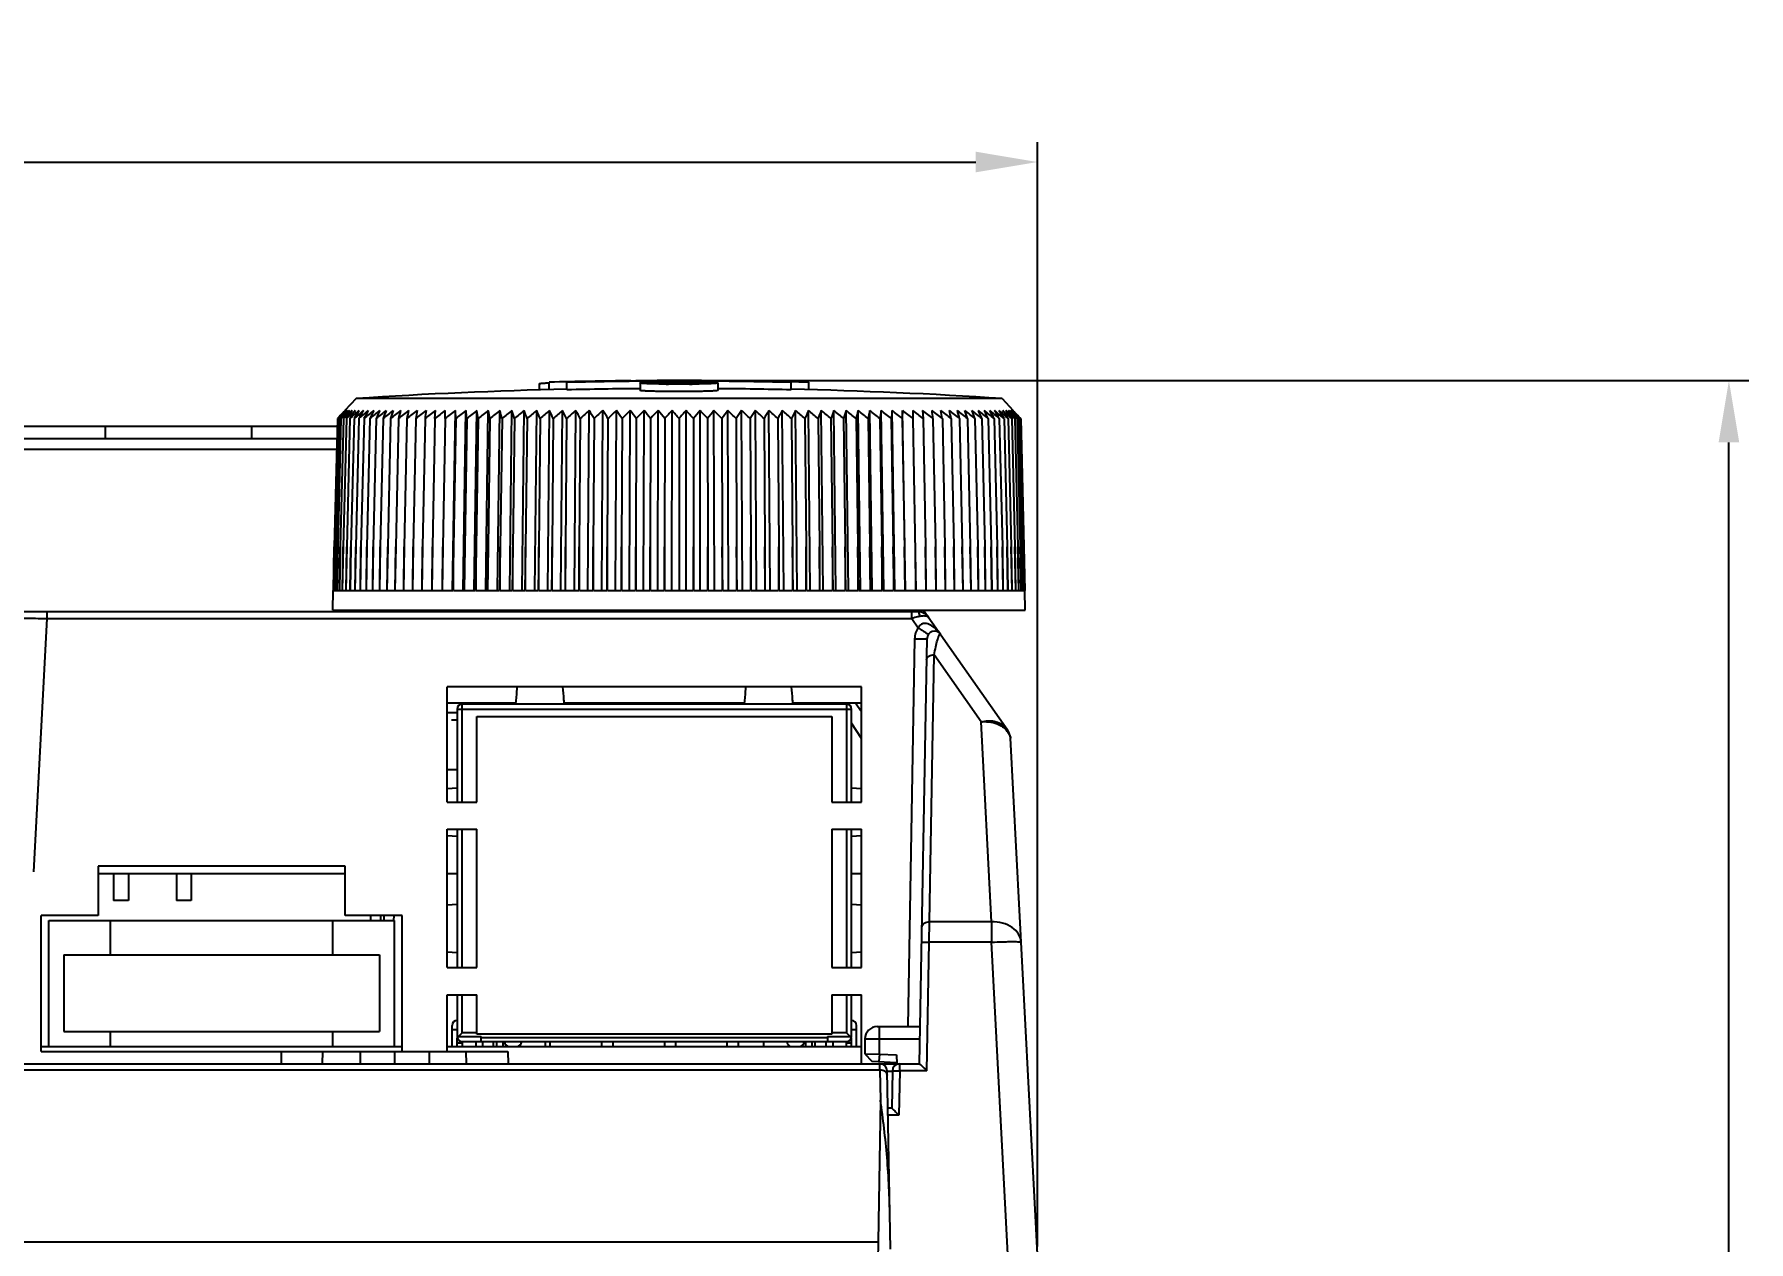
# Model space of a CAD drawing. Header units: millimetres. Extents: x 5329 to 6973, y -914 to -356.
# Drawn here: x 5959 to 6028.3, y -630.8 to -581.9 of the extents above; entities that cross this region are included whole.
import ezdxf

# ---------------------------------------------------------------- set-up
doc = ezdxf.new("R2010")
doc.units = ezdxf.units.MM
doc.header["$PDMODE"] = 3
doc.header["$PDSIZE"] = 1
doc.layers.get('0').update_dxf_attribs({"linetype": 'CONTINUOUS'})
doc.layers.get('Defpoints').update_dxf_attribs({"linetype": 'CONTINUOUS'})
doc.layers.add('Dim', color=1, linetype='CONTINUOUS')
doc.styles.add('OMI-1', font='arial.ttf', dxfattribs={"oblique": 1})
doc.dimstyles.new('1', dxfattribs={"dimtxt": 4, "dimasz": 2.5, "dimexe": 0.8, "dimexo": 0.3, "dimgap": 0.5, "dimtad": 1, "dimtoh": 1, "dimdec": 1, "dimzin": 0, "dimdsep": 46, "dimtxsty": 'OMI-1', "dimcen": 0, "dimclrd": 256, "dimclre": 256, "dimclrt": 256, "dimadec": 0, "dimazin": 0, "dimtfac": 0.8, "dimtdec": 1, "dimtix": 1, "dimtmove": 0, "dimatfit": 3, "dimfxl": 1, "dimtolj": 1, "dimtzin": 0, "dimarcsym": 0})

# ---------------------------------------------------------------- blocks, each defined once
blk = doc.blocks.new('*D6087')
at = {"layer": 'Defpoints', "color": 0}
for p in [(5999.55, -587.075), (5902.55, -631.257), (5999.55, -631.257)]:
    blk.add_point(p, dxfattribs=at)
at = {"layer": 'Dim', "lineweight": -2}
for p, q in [((5902.55, -630.957), (5902.55, -586.275)), ((5999.55, -630.957), (5999.55, -586.275)), ((5905.05, -587.075), (5997.05, -587.075))]:
    blk.add_line(p, q, dxfattribs=at)
at = {"layer": 'Dim'}
for points in [[(5905.05, -586.658), (5905.05, -587.492), (5902.55, -587.075)], [(5997.05, -587.492), (5997.05, -586.658), (5999.55, -587.075)]]:
    blk.add_solid(points, dxfattribs=at)
at = {"layer": 'Dim', "insert": (5951.05, -584.533), "char_height": 4, "attachment_point": 5, "style": 'OMI-1'}
blk.add_mtext('\\A1;97.0', dxfattribs=at)
blk = doc.blocks.new('*D6091')
at = {"layer": 'Defpoints', "color": 0}
for p in [(5985.05, -595.917), (6027.52, -595.917), (5990.55, -770.507)]:
    blk.add_point(p, dxfattribs=at)
at = {"layer": 'Dim', "lineweight": -2}
for p, q in [((5985.35, -595.917), (6028.32, -595.917)), ((6027.52, -768.007), (6027.52, -598.417)), ((5990.85, -770.507), (6028.32, -770.507))]:
    blk.add_line(p, q, dxfattribs=at)
at = {"layer": 'Dim'}
for points in [[(6027.937, -598.417), (6027.103, -598.417), (6027.52, -595.917)], [(6027.103, -768.007), (6027.937, -768.007), (6027.52, -770.507)]]:
    blk.add_solid(points, dxfattribs=at)
at = {"layer": 'Dim', "insert": (6024.978, -683.212), "char_height": 4, "attachment_point": 5, "rotation": 90, "style": 'OMI-1'}
blk.add_mtext('\\A1;174.6', dxfattribs=at)

msp = doc.modelspace()

# ---------------------------------------------------------------- linework, layer by layer
at = {"color": 7, "linetype": 'Continuous'}
for p, q in [((5979.391, -596.055), (5979.391, -596.302)), ((5979.8, -596.286), (5979.8, -595.986)), ((5980.514, -596.292), (5980.514, -595.991)), ((5983.049, -595.937), (5983.382, -595.931)), ((5983.382, -595.931), (5983.565, -595.928)), ((5983.382, -595.931), (5983.565, -595.928)), ((5983.475, -596.015), (5983.475, -596.316)), ((5984.525, -595.97), (5984.525, -595.941)), ((5985.05, -595.927), (5985.05, -595.917)), ((5985.771, -595.919), (5985.575, -595.918)), ((5985.575, -595.941), (5985.575, -595.97)), ((5986.718, -595.931), (5986.535, -595.928)), ((5986.718, -595.931), (5986.535, -595.928)), ((5986.625, -596.015), (5986.625, -596.316)), ((5987.051, -595.937), (5986.718, -595.931)), ((5986.999, -595.927), (5987.111, -595.928)), ((5989.586, -596.292), (5989.586, -595.991)), ((5990.3, -596.286), (5990.3, -595.986)), ((5971.985, -596.644), (5971.536, -597.123)), ((5998.115, -596.644), (5971.985, -596.644)), ((5998.115, -596.644), (5998.564, -597.123)), ((5955.322, -597.757), (5971.246, -597.757)), ((5961.848, -598.257), (5961.848, -597.757)), ((5967.767, -598.257), (5967.767, -597.757)), ((5971.229, -597.453), (5971.098, -602.647)), ((5971.254, -597.453), (5971.122, -602.647)), ((5971.302, -597.453), (5971.171, -602.647)), ((5971.299, -597.381), (5971.229, -597.453)), ((5971.375, -597.453), (5971.244, -602.647)), ((5971.314, -597.393), (5971.254, -597.453)), ((5971.389, -597.369), (5971.302, -597.453)), ((5971.471, -597.453), (5971.342, -602.647)), ((5971.349, -597.398), (5971.373, -597.37)), ((5971.433, -597.398), (5971.375, -597.453)), ((5971.592, -597.453), (5971.463, -602.647)), ((5971.536, -597.393), (5971.471, -597.453)), ((5971.543, -597.129), (5971.491, -597.182)), ((5971.495, -597.182), (5971.543, -597.129)), ((5971.671, -597.382), (5971.592, -597.453)), ((5971.592, -597.453), (5971.641, -597.385)), ((5971.592, -597.453), (5971.641, -597.385)), ((5971.736, -597.453), (5971.609, -602.647)), ((5971.83, -597.37), (5971.736, -597.453)), ((5971.736, -597.453), (5971.788, -597.376)), ((5971.903, -597.453), (5971.778, -602.647)), ((5972.012, -597.359), (5971.903, -597.453)), ((5972.012, -597.359), (5971.903, -597.453)), ((5972.093, -597.453), (5971.97, -602.647)), ((5972.064, -597.197), (5972.108, -597.129)), ((5972.307, -597.453), (5972.185, -602.647)), ((5972.542, -597.453), (5972.423, -602.647)), ((5972.8, -597.453), (5972.683, -602.647)), ((5973.078, -597.453), (5972.964, -602.647)), ((5973.378, -597.453), (5973.267, -602.647)), ((5973.699, -597.453), (5973.591, -602.647)), ((5974.039, -597.453), (5973.934, -602.647)), ((5974.399, -597.453), (5974.297, -602.647)), ((5974.777, -597.453), (5974.679, -602.647)), ((5975.173, -597.453), (5975.079, -602.647)), ((5975.173, -597.453), (5975.195, -597.129)), ((5975.587, -597.453), (5975.497, -602.647)), ((5975.587, -597.453), (5975.591, -597.129)), ((5975.883, -604.407), (5976.004, -597.129)), ((5976.017, -597.453), (5975.931, -602.647)), ((5976.017, -597.453), (5976.004, -597.129)), ((5976.317, -604.407), (5976.432, -597.129)), ((5976.464, -597.453), (5976.382, -602.647)), ((5976.767, -604.407), (5976.876, -597.129)), ((5976.925, -597.453), (5976.847, -602.647)), ((5977.231, -604.407), (5977.334, -597.129)), ((5977.4, -597.453), (5977.327, -602.647)), ((5977.709, -604.407), (5977.806, -597.129)), ((5977.889, -597.453), (5977.821, -602.647)), ((5978.2, -604.407), (5978.29, -597.129)), ((5978.39, -597.453), (5978.327, -602.647)), ((5978.703, -604.407), (5978.787, -597.129)), ((5978.904, -597.453), (5978.845, -602.647)), ((5979.217, -604.407), (5979.294, -597.129)), ((5979.427, -597.453), (5979.374, -602.647)), ((5979.741, -604.407), (5979.811, -597.129)), ((5979.961, -597.453), (5979.913, -602.647)), ((5980.274, -604.407), (5980.338, -597.129)), ((5980.504, -597.453), (5980.46, -602.647)), ((5980.816, -604.407), (5980.872, -597.129)), ((5981.054, -597.453), (5981.016, -602.647)), ((5981.366, -604.407), (5981.414, -597.129)), ((5981.612, -597.453), (5981.579, -602.647)), ((5981.922, -604.407), (5981.963, -597.129)), ((5982.176, -597.453), (5982.148, -602.647)), ((5982.483, -604.407), (5982.517, -597.129)), ((5982.745, -597.453), (5982.723, -602.647)), ((5983.049, -604.407), (5983.075, -597.129)), ((5983.317, -597.453), (5983.301, -602.647)), ((5983.618, -604.407), (5983.637, -597.129)), ((5983.893, -597.453), (5983.882, -602.647)), ((5984.19, -604.407), (5984.201, -597.129)), ((5984.471, -597.453), (5984.466, -602.647)), ((5984.763, -604.407), (5984.767, -597.129)), ((5985.05, -597.453), (5985.05, -604.407)), ((5985.337, -604.407), (5985.333, -597.129)), ((5985.629, -597.453), (5985.634, -602.647)), ((5985.91, -604.407), (5985.899, -597.129)), ((5986.207, -597.453), (5986.218, -602.647)), ((5986.482, -604.407), (5986.463, -597.129)), ((5986.782, -597.453), (5986.799, -602.647)), ((5987.051, -604.407), (5987.025, -597.129)), ((5987.355, -597.453), (5987.377, -602.647)), ((5987.617, -604.407), (5987.583, -597.129)), ((5987.924, -597.453), (5987.951, -602.647)), ((5988.178, -604.407), (5988.137, -597.129)), ((5988.488, -597.453), (5988.52, -602.647)), ((5988.734, -604.407), (5988.685, -597.129)), ((5989.045, -597.453), (5989.083, -602.647)), ((5989.283, -604.407), (5989.228, -597.129)), ((5989.596, -597.453), (5989.639, -602.647)), ((5989.825, -604.407), (5989.762, -597.129)), ((5990.139, -597.453), (5990.187, -602.647)), ((5990.359, -604.407), (5990.289, -597.129)), ((5990.672, -597.453), (5990.726, -602.647)), ((5990.883, -604.407), (5990.806, -597.129)), ((5991.196, -597.453), (5991.255, -602.647)), ((5991.397, -604.407), (5991.313, -597.129)), ((5991.709, -597.453), (5991.773, -602.647)), ((5991.9, -604.407), (5991.81, -597.129)), ((5992.211, -597.453), (5992.279, -602.647)), ((5992.391, -604.407), (5992.294, -597.129)), ((5992.7, -597.453), (5992.773, -602.647)), ((5992.869, -604.407), (5992.765, -597.129)), ((5993.175, -597.453), (5993.253, -602.647)), ((5993.333, -604.407), (5993.224, -597.129)), ((5993.636, -597.453), (5993.718, -602.647)), ((5993.783, -604.407), (5993.667, -597.129)), ((5994.096, -597.129), (5994.082, -597.453)), ((5994.082, -597.453), (5994.169, -602.647)), ((5994.217, -604.407), (5994.096, -597.129)), ((5994.509, -597.129), (5994.513, -597.453)), ((5994.513, -597.453), (5994.634, -604.407)), ((5994.905, -597.129), (5994.926, -597.453)), ((5994.926, -597.453), (5995.021, -602.647)), ((5995.323, -597.453), (5995.421, -602.647)), ((5995.701, -597.453), (5995.803, -602.647)), ((5996.061, -597.453), (5996.166, -602.647)), ((5996.401, -597.453), (5996.509, -602.647)), ((5996.721, -597.453), (5996.833, -602.647)), ((5997.021, -597.453), (5997.136, -602.647)), ((5997.3, -597.453), (5997.417, -602.647)), ((5997.558, -597.453), (5997.677, -602.647)), ((5997.793, -597.453), (5997.915, -602.647)), ((5997.992, -597.129), (5998.036, -597.197)), ((5998.006, -597.453), (5998.13, -602.647)), ((5998.197, -597.453), (5998.087, -597.359)), ((5998.197, -597.453), (5998.322, -602.647)), ((5998.364, -597.453), (5998.27, -597.37)), ((5998.364, -597.453), (5998.27, -597.37)), ((5998.312, -597.376), (5998.364, -597.453)), ((5998.364, -597.453), (5998.491, -602.647)), ((5998.508, -597.453), (5998.428, -597.382)), ((5998.459, -597.385), (5998.508, -597.453)), ((5998.508, -597.453), (5998.637, -602.647)), ((5998.609, -597.182), (5998.557, -597.129)), ((5998.557, -597.129), (5998.605, -597.182)), ((5998.629, -597.453), (5998.563, -597.393)), ((5998.629, -597.453), (5998.758, -602.647)), ((5998.725, -597.453), (5998.667, -597.398)), ((5998.798, -597.453), (5998.711, -597.369)), ((5998.725, -597.453), (5998.856, -602.647)), ((5998.727, -597.37), (5998.751, -597.398)), ((5998.846, -597.453), (5998.786, -597.393)), ((5998.798, -597.453), (5998.929, -602.647)), ((5998.87, -597.453), (5998.801, -597.381)), ((5998.846, -597.453), (5998.978, -602.647)), ((5998.87, -597.453), (5999.002, -602.647)), ((5912.334, -598.257), (5971.233, -598.257)), ((5912.334, -598.695), (5971.222, -598.695)), ((5971.067, -604.407), (5971.098, -602.647)), ((5971.098, -602.647), (5971.067, -604.407)), ((5971.122, -602.647), (5971.091, -604.407)), ((5971.092, -604.407), (5971.122, -602.647)), ((5971.171, -602.647), (5971.139, -604.407)), ((5971.142, -604.407), (5971.171, -602.647)), ((5971.244, -602.647), (5971.212, -604.407)), ((5971.216, -604.407), (5971.244, -602.647)), ((5971.342, -602.647), (5971.309, -604.407)), ((5971.314, -604.407), (5971.342, -602.647)), ((5971.463, -602.647), (5971.43, -604.407)), ((5971.436, -604.407), (5971.463, -602.647)), ((5971.609, -602.647), (5971.576, -604.407)), ((5971.583, -604.407), (5971.609, -602.647)), ((5971.778, -602.647), (5971.744, -604.407)), ((5971.752, -604.407), (5971.778, -602.647)), ((5971.97, -602.647), (5971.936, -604.407)), ((5971.946, -604.407), (5971.97, -602.647)), ((5972.185, -602.647), (5972.152, -604.407)), ((5972.162, -604.407), (5972.185, -602.647)), ((5972.423, -602.647), (5972.389, -604.407)), ((5972.401, -604.407), (5972.423, -602.647)), ((5972.683, -602.647), (5972.649, -604.407)), ((5972.662, -604.407), (5972.683, -602.647)), ((5972.964, -602.647), (5972.931, -604.407)), ((5972.944, -604.407), (5972.964, -602.647)), ((5973.267, -602.647), (5973.234, -604.407)), ((5973.248, -604.407), (5973.267, -602.647)), ((5973.591, -602.647), (5973.558, -604.407)), ((5973.573, -604.407), (5973.591, -602.647)), ((5973.934, -602.647), (5973.902, -604.407)), ((5973.918, -604.407), (5973.934, -602.647)), ((5974.297, -602.647), (5974.265, -604.407)), ((5974.282, -604.407), (5974.297, -602.647)), ((5974.679, -602.647), (5974.647, -604.407)), ((5974.665, -604.407), (5974.679, -602.647)), ((5975.079, -602.647), (5975.048, -604.407)), ((5975.067, -604.407), (5975.079, -602.647)), ((5975.497, -602.647), (5975.466, -604.407)), ((5975.485, -604.407), (5975.497, -602.647)), ((5975.931, -602.647), (5975.901, -604.407)), ((5975.921, -604.407), (5975.931, -602.647)), ((5976.382, -602.647), (5976.352, -604.407)), ((5976.373, -604.407), (5976.382, -602.647)), ((5976.847, -602.647), (5976.818, -604.407)), ((5976.84, -604.407), (5976.847, -602.647)), ((5977.327, -602.647), (5977.299, -604.407)), ((5977.321, -604.407), (5977.327, -602.647)), ((5977.821, -602.647), (5977.793, -604.407)), ((5977.816, -604.407), (5977.821, -602.647)), ((5978.327, -602.647), (5978.301, -604.407)), ((5978.324, -604.407), (5978.327, -602.647)), ((5978.845, -602.647), (5978.819, -604.407)), ((5978.843, -604.407), (5978.845, -602.647)), ((5979.374, -602.647), (5979.349, -604.407)), ((5979.373, -604.407), (5979.374, -602.647)), ((5979.913, -602.647), (5979.889, -604.407)), ((5979.914, -604.407), (5979.913, -602.647)), ((5980.46, -602.647), (5980.438, -604.407)), ((5980.463, -604.407), (5980.46, -602.647)), ((5981.016, -602.647), (5980.995, -604.407)), ((5981.02, -604.407), (5981.016, -602.647)), ((5981.579, -602.647), (5981.559, -604.407)), ((5981.585, -604.407), (5981.579, -602.647)), ((5982.148, -602.647), (5982.129, -604.407)), ((5982.155, -604.407), (5982.148, -602.647)), ((5982.723, -602.647), (5982.704, -604.407)), ((5982.731, -604.407), (5982.723, -602.647)), ((5983.301, -602.647), (5983.284, -604.407)), ((5983.31, -604.407), (5983.301, -602.647)), ((5983.882, -602.647), (5983.866, -604.407)), ((5983.893, -604.407), (5983.882, -602.647)), ((5984.466, -602.647), (5984.451, -604.407)), ((5984.477, -604.407), (5984.466, -602.647)), ((5985.634, -602.647), (5985.622, -604.407)), ((5985.649, -604.407), (5985.634, -602.647)), ((5986.218, -602.647), (5986.207, -604.407)), ((5986.233, -604.407), (5986.218, -602.647)), ((5986.799, -602.647), (5986.79, -604.407)), ((5986.816, -604.407), (5986.799, -602.647)), ((5987.377, -602.647), (5987.369, -604.407)), ((5987.395, -604.407), (5987.377, -602.647)), ((5987.951, -602.647), (5987.945, -604.407)), ((5987.971, -604.407), (5987.951, -602.647)), ((5988.52, -602.647), (5988.515, -604.407)), ((5988.541, -604.407), (5988.52, -602.647)), ((5989.083, -602.647), (5989.08, -604.407)), ((5989.105, -604.407), (5989.083, -602.647)), ((5989.639, -602.647), (5989.637, -604.407)), ((5989.662, -604.407), (5989.639, -602.647)), ((5990.187, -602.647), (5990.186, -604.407)), ((5990.211, -604.407), (5990.187, -602.647)), ((5990.751, -604.407), (5990.726, -602.647)), ((5990.726, -602.647), (5990.726, -604.407)), ((5991.28, -604.407), (5991.255, -602.647)), ((5991.255, -602.647), (5991.257, -604.407)), ((5991.799, -604.407), (5991.773, -602.647)), ((5991.773, -602.647), (5991.776, -604.407)), ((5992.279, -602.647), (5992.284, -604.407)), ((5992.306, -604.407), (5992.279, -602.647)), ((5992.773, -602.647), (5992.779, -604.407)), ((5992.801, -604.407), (5992.773, -602.647)), ((5993.281, -604.407), (5993.253, -602.647)), ((5993.253, -602.647), (5993.26, -604.407)), ((5993.748, -604.407), (5993.718, -602.647)), ((5993.718, -602.647), (5993.727, -604.407)), ((5994.199, -604.407), (5994.169, -602.647)), ((5994.169, -602.647), (5994.179, -604.407)), ((5994.603, -602.647), (5994.614, -604.407)), ((5995.052, -604.407), (5995.021, -602.647)), ((5995.021, -602.647), (5995.033, -604.407)), ((5995.452, -604.407), (5995.421, -602.647)), ((5995.421, -602.647), (5995.435, -604.407)), ((5995.835, -604.407), (5995.803, -602.647)), ((5995.803, -602.647), (5995.818, -604.407)), ((5996.198, -604.407), (5996.166, -602.647)), ((5996.166, -602.647), (5996.182, -604.407)), ((5996.542, -604.407), (5996.509, -602.647)), ((5996.509, -602.647), (5996.527, -604.407)), ((5996.866, -604.407), (5996.833, -602.647)), ((5996.833, -602.647), (5996.852, -604.407)), ((5997.169, -604.407), (5997.136, -602.647)), ((5997.136, -602.647), (5997.156, -604.407)), ((5997.451, -604.407), (5997.417, -602.647)), ((5997.417, -602.647), (5997.438, -604.407)), ((5997.71, -604.407), (5997.677, -602.647)), ((5997.677, -602.647), (5997.699, -604.407)), ((5997.948, -604.407), (5997.915, -602.647)), ((5997.915, -602.647), (5997.938, -604.407)), ((5998.163, -604.407), (5998.13, -602.647)), ((5998.13, -602.647), (5998.154, -604.407)), ((5998.356, -604.407), (5998.322, -602.647)), ((5998.322, -602.647), (5998.347, -604.407)), ((5998.524, -604.407), (5998.491, -602.647)), ((5998.491, -602.647), (5998.517, -604.407)), ((5998.669, -604.407), (5998.637, -602.647)), ((5998.637, -602.647), (5998.663, -604.407)), ((5998.791, -604.407), (5998.758, -602.647)), ((5998.758, -602.647), (5998.786, -604.407)), ((5998.856, -602.647), (5998.884, -604.407)), ((5998.888, -604.407), (5998.856, -602.647)), ((5998.961, -604.407), (5998.929, -602.647)), ((5998.929, -602.647), (5998.958, -604.407)), ((5999.009, -604.407), (5998.978, -602.647)), ((5998.978, -602.647), (5999.008, -604.407)), ((5999.002, -602.647), (5999.033, -604.407)), ((5999.002, -602.647), (5999.033, -604.407)), ((5971.05, -605.207), (5971.064, -604.407)), ((5971.067, -604.407), (5971.091, -604.407)), ((5971.092, -604.407), (5971.139, -604.407)), ((5971.142, -604.407), (5971.212, -604.407)), ((5971.216, -604.407), (5971.309, -604.407)), ((5971.314, -604.407), (5971.43, -604.407)), ((5971.436, -604.407), (5971.576, -604.407)), ((5971.583, -604.407), (5971.744, -604.407)), ((5971.752, -604.407), (5971.936, -604.407)), ((5971.946, -604.407), (5972.152, -604.407)), ((5972.162, -604.407), (5972.389, -604.407)), ((5972.401, -604.407), (5972.649, -604.407)), ((5972.662, -604.407), (5972.931, -604.407)), ((5972.944, -604.407), (5973.234, -604.407)), ((5973.248, -604.407), (5973.558, -604.407)), ((5973.573, -604.407), (5973.902, -604.407)), ((5973.918, -604.407), (5974.265, -604.407)), ((5974.282, -604.407), (5974.647, -604.407)), ((5974.665, -604.407), (5975.048, -604.407)), ((5975.067, -604.407), (5975.466, -604.407)), ((5975.485, -604.407), (5975.901, -604.407)), ((5975.921, -604.407), (5976.352, -604.407)), ((5976.373, -604.407), (5976.818, -604.407)), ((5976.84, -604.407), (5977.299, -604.407)), ((5977.321, -604.407), (5977.793, -604.407)), ((5977.816, -604.407), (5978.301, -604.407)), ((5978.324, -604.407), (5978.819, -604.407)), ((5978.843, -604.407), (5979.349, -604.407)), ((5979.373, -604.407), (5979.889, -604.407)), ((5979.914, -604.407), (5980.438, -604.407)), ((5980.463, -604.407), (5980.995, -604.407)), ((5981.02, -604.407), (5981.559, -604.407)), ((5981.585, -604.407), (5982.129, -604.407)), ((5982.155, -604.407), (5982.704, -604.407)), ((5982.731, -604.407), (5983.284, -604.407)), ((5983.31, -604.407), (5983.866, -604.407)), ((5983.893, -604.407), (5984.451, -604.407)), ((5984.477, -604.407), (5985.622, -604.407)), ((5985.649, -604.407), (5986.207, -604.407)), ((5986.233, -604.407), (5986.79, -604.407)), ((5986.816, -604.407), (5987.369, -604.407)), ((5987.395, -604.407), (5987.945, -604.407)), ((5987.971, -604.407), (5988.515, -604.407)), ((5988.541, -604.407), (5989.08, -604.407)), ((5989.105, -604.407), (5989.637, -604.407)), ((5989.662, -604.407), (5990.186, -604.407)), ((5990.211, -604.407), (5990.726, -604.407)), ((5990.751, -604.407), (5991.257, -604.407)), ((5991.28, -604.407), (5991.776, -604.407)), ((5991.799, -604.407), (5992.284, -604.407)), ((5992.306, -604.407), (5992.779, -604.407)), ((5992.801, -604.407), (5993.26, -604.407)), ((5993.281, -604.407), (5993.727, -604.407)), ((5993.748, -604.407), (5994.179, -604.407)), ((5994.199, -604.407), (5994.614, -604.407)), ((5994.634, -604.407), (5995.033, -604.407)), ((5995.052, -604.407), (5995.435, -604.407)), ((5995.452, -604.407), (5995.818, -604.407)), ((5995.835, -604.407), (5996.182, -604.407)), ((5996.198, -604.407), (5996.527, -604.407)), ((5996.542, -604.407), (5996.852, -604.407)), ((5996.866, -604.407), (5997.156, -604.407)), ((5997.169, -604.407), (5997.438, -604.407)), ((5997.451, -604.407), (5997.699, -604.407)), ((5997.71, -604.407), (5997.938, -604.407)), ((5997.948, -604.407), (5998.154, -604.407)), ((5998.163, -604.407), (5998.347, -604.407)), ((5998.356, -604.407), (5998.517, -604.407)), ((5998.524, -604.407), (5998.663, -604.407)), ((5998.669, -604.407), (5998.786, -604.407)), ((5998.791, -604.407), (5998.884, -604.407)), ((5998.888, -604.407), (5998.958, -604.407)), ((5998.961, -604.407), (5999.008, -604.407)), ((5999.009, -604.407), (5999.033, -604.407)), ((5999.05, -605.207), (5999.036, -604.407)), ((5907.432, -605.257), (5994.667, -605.257)), ((5959.476, -605.257), (5959.476, -605.542)), ((5971.05, -605.207), (5999.05, -605.207)), ((5980.651, -605.257), (5980.65, -605.207)), ((5989.449, -605.257), (5989.45, -605.207)), ((5994.468, -605.542), (5994.468, -605.257)), ((5994.667, -605.257), (5994.634, -605.213)), ((5994.945, -605.207), (5998.348, -610.068)), ((5959.476, -605.542), (5958.939, -615.795)), ((5959.476, -605.542), (5994.468, -605.542)), ((5994.468, -605.542), (5994.73, -605.915)), ((5994.581, -606.366), (5994.307, -622.049)), ((5994.781, -623.557), (5995.081, -606.348)), ((5995.177, -617.812), (5995.366, -607.009)), ((5997.266, -609.724), (5995.366, -607.009)), ((5975.675, -612.97), (5975.675, -608.307)), ((5992.425, -608.307), (5975.675, -608.307)), ((5992.425, -612.97), (5992.425, -608.307)), ((5975.675, -608.957), (5978.44, -608.957)), ((5976.075, -609.358), (5975.675, -609.358)), ((5976.075, -609.207), (5976.075, -612.97)), ((5976.075, -609.207), (5992.025, -609.207)), ((5976.275, -612.97), (5976.275, -609.007)), ((5991.825, -609.007), (5976.275, -609.007)), ((5976.824, -608.957), (5976.823, -609.007)), ((5976.875, -612.97), (5976.875, -609.507)), ((5976.875, -609.507), (5991.225, -609.507)), ((5980.409, -608.957), (5987.69, -608.957)), ((5980.716, -609.007), (5980.715, -608.957)), ((5989.659, -608.957), (5992.425, -608.957)), ((5991.225, -609.507), (5991.225, -612.97)), ((5991.514, -608.991), (5991.492, -608.958)), ((5991.825, -609.007), (5991.825, -612.97)), ((5992.025, -612.97), (5992.025, -609.207)), ((5992.425, -609.315), (5992.175, -608.957)), ((5976.075, -609.657), (5975.85, -609.657)), ((5992.426, -610.402), (5992.025, -609.782)), ((5997.69, -617.812), (5997.266, -609.724)), ((5999.55, -631.257), (5998.456, -610.381)), ((5975.675, -611.657), (5976.075, -611.657)), ((5975.675, -612.424), (5976.075, -612.394)), ((5975.675, -612.97), (5976.875, -612.97)), ((5991.225, -612.97), (5992.425, -612.97)), ((5992.025, -612.394), (5992.425, -612.424)), ((5975.675, -619.67), (5975.675, -614.07)), ((5975.675, -614.07), (5976.875, -614.07)), ((5976.075, -614.362), (5975.675, -614.332)), ((5976.075, -614.07), (5976.075, -619.67)), ((5976.275, -619.67), (5976.275, -614.07)), ((5976.875, -619.67), (5976.875, -614.07)), ((5991.225, -614.07), (5991.225, -619.67)), ((5991.225, -614.07), (5992.425, -614.07)), ((5991.825, -614.07), (5991.825, -619.67)), ((5992.025, -619.67), (5992.025, -614.07)), ((5992.425, -614.332), (5992.025, -614.362)), ((5992.425, -619.67), (5992.425, -614.07)), ((5961.55, -615.557), (5961.55, -617.557)), ((5971.55, -615.557), (5961.55, -615.557)), ((5971.55, -617.557), (5971.55, -615.557)), ((5961.55, -615.857), (5971.55, -615.857)), ((5962.18, -615.857), (5962.18, -616.957)), ((5962.78, -615.857), (5962.78, -616.957)), ((5964.72, -615.857), (5964.72, -616.957)), ((5965.32, -615.857), (5965.32, -616.957)), ((5975.675, -615.857), (5976.075, -615.857)), ((5992.025, -615.857), (5992.425, -615.857)), ((5962.78, -616.957), (5962.18, -616.957)), ((5965.32, -616.957), (5964.72, -616.957)), ((5975.675, -617.129), (5976.075, -617.099)), ((5992.025, -617.099), (5992.425, -617.129)), ((5959.25, -623.057), (5959.25, -617.557)), ((5961.55, -617.557), (5959.25, -617.557)), ((5959.56, -622.857), (5959.56, -617.757)), ((5959.56, -617.757), (5973.54, -617.757)), ((5962.05, -619.157), (5962.05, -617.757)), ((5971.05, -619.157), (5971.05, -617.757)), ((5973.85, -617.557), (5971.55, -617.557)), ((5972.58, -617.757), (5972.579, -617.557)), ((5972.979, -617.557), (5972.98, -617.757)), ((5973.119, -617.757), (5973.121, -617.557)), ((5973.519, -617.757), (5973.521, -617.557)), ((5973.54, -622.857), (5973.54, -617.757)), ((5973.85, -623.057), (5973.85, -617.557)), ((5995.166, -618.641), (5995.177, -617.812)), ((5997.69, -617.812), (5995.177, -617.812)), ((5997.69, -617.812), (5997.69, -618.641)), ((5960.16, -619.157), (5960.16, -622.257)), ((5960.16, -619.157), (5972.94, -619.157)), ((5972.94, -619.157), (5972.94, -622.257)), ((5976.075, -619.067), (5975.675, -619.037)), ((5992.425, -619.037), (5992.025, -619.067)), ((5995.076, -623.842), (5995.166, -618.641)), ((5997.69, -618.641), (5995.166, -618.641)), ((5998.352, -631.257), (5997.69, -618.641)), ((5975.675, -619.67), (5976.875, -619.67)), ((5991.225, -619.67), (5992.425, -619.67)), ((5975.675, -623.057), (5975.675, -620.77)), ((5975.675, -620.77), (5976.875, -620.77)), ((5976.075, -620.77), (5976.075, -622.457)), ((5976.275, -622.307), (5976.275, -620.77)), ((5976.875, -622.357), (5976.875, -620.77)), ((5991.225, -620.77), (5991.225, -622.357)), ((5991.225, -620.77), (5992.425, -620.77)), ((5991.825, -620.77), (5991.825, -622.307)), ((5992.025, -622.457), (5992.025, -620.77)), ((5992.425, -623.559), (5992.425, -620.77)), ((5975.875, -622.857), (5975.875, -622.006)), ((5992.225, -622.857), (5992.225, -622.006)), ((5993.07, -622.057), (5994.807, -622.057)), ((5993.153, -623.165), (5993.153, -622.057)), ((5960.16, -622.257), (5972.94, -622.257)), ((5962.05, -622.857), (5962.05, -622.257)), ((5971.05, -622.857), (5971.05, -622.257)), ((5975.875, -622.176), (5976.075, -622.176)), ((5976.075, -622.457), (5977.05, -622.457)), ((5976.075, -622.857), (5976.075, -622.507)), ((5976.082, -622.507), (5976.075, -622.507)), ((5976.075, -622.707), (5976.275, -622.707)), ((5976.125, -622.457), (5976.275, -622.307)), ((5976.875, -622.307), (5976.275, -622.307)), ((5976.275, -622.657), (5976.275, -622.857)), ((5976.275, -622.657), (5991.825, -622.657)), ((5976.835, -622.657), (5976.835, -622.857)), ((5991.225, -622.357), (5976.875, -622.357)), ((5977.05, -622.657), (5977.05, -622.457)), ((5991.05, -622.507), (5977.05, -622.507)), ((5977.1, -622.657), (5977.1, -622.857)), ((5977.55, -622.857), (5977.55, -622.657)), ((5977.681, -622.857), (5977.681, -622.657)), ((5977.925, -622.657), (5977.925, -622.857)), ((5979.635, -622.657), (5979.635, -622.857)), ((5979.83, -622.657), (5979.83, -622.857)), ((5981.92, -622.657), (5981.92, -622.857)), ((5982.37, -622.657), (5982.37, -622.857)), ((5984.46, -622.657), (5984.46, -622.857)), ((5984.91, -622.657), (5984.91, -622.857)), ((5987, -622.857), (5987, -622.657)), ((5987.45, -622.857), (5987.45, -622.657)), ((5988.465, -622.657), (5988.465, -622.857)), ((5990.174, -622.857), (5990.174, -622.657)), ((5990.419, -622.657), (5990.419, -622.857)), ((5990.55, -622.657), (5990.55, -622.857)), ((5991, -622.857), (5991, -622.657)), ((5991.05, -622.457), (5991.05, -622.657)), ((5991.05, -622.457), (5992.025, -622.457)), ((5991.825, -622.307), (5991.225, -622.307)), ((5991.265, -622.657), (5991.265, -622.857)), ((5991.825, -622.307), (5991.975, -622.457)), ((5991.825, -622.857), (5991.825, -622.657)), ((5991.825, -622.707), (5992.025, -622.707)), ((5992.025, -622.507), (5992.018, -622.507)), ((5992.025, -622.176), (5992.225, -622.176)), ((5992.025, -622.857), (5992.025, -622.507)), ((5992.571, -622.549), (5992.56, -623.15)), ((5992.571, -622.549), (5994.798, -622.549)), ((5959.25, -622.857), (5973.85, -622.857)), ((5959.25, -623.057), (5978.126, -623.057)), ((5968.961, -623.057), (5968.95, -623.557)), ((5970.628, -623.057), (5970.621, -623.557)), ((5972.147, -623.057), (5972.154, -623.557)), ((5973.543, -623.057), (5973.543, -623.557)), ((5974.944, -623.057), (5974.938, -623.557)), ((5975.675, -622.857), (5992.425, -622.857)), ((5976.43, -623.057), (5976.437, -623.557)), ((5978.126, -623.057), (5978.137, -623.557)), ((5978.635, -622.857), (5978.635, -622.79)), ((5989.465, -622.79), (5989.465, -622.857)), ((5992.56, -623.15), (5993.153, -623.165)), ((5992.56, -623.15), (5992.844, -623.455)), ((5992.844, -623.455), (5993.853, -623.507)), ((5993.153, -623.165), (5993.137, -623.47)), ((5993.153, -623.165), (5993.848, -623.202)), ((5993.848, -623.202), (5993.854, -623.557)), ((5993.177, -623.814), (5908.923, -623.814)), ((5908.926, -623.557), (5993.174, -623.557)), ((5993.177, -623.814), (5993.174, -623.557)), ((5993.174, -623.559), (5993.854, -623.559)), ((5993.177, -623.814), (5993.199, -625.035)), ((5993.6, -631.062), (5993.474, -623.852)), ((5993.477, -623.852), (5993.679, -623.852)), ((5993.679, -623.852), (5993.653, -625.357)), ((5993.854, -623.557), (5994.781, -623.557)), ((5993.979, -623.842), (5993.948, -625.642)), ((5993.979, -623.842), (5993.979, -623.557)), ((5995.076, -623.842), (5993.979, -623.842)), ((5993.199, -625.035), (5993.099, -630.757)), ((5993.653, -625.357), (5993.5, -625.357)), ((5993.948, -625.642), (5993.505, -625.642)), ((5909.001, -630.757), (5993.099, -630.757)), ((5993.099, -630.757), (5993.092, -631.518))]:
    msp.add_line(p, q, dxfattribs=at)
for points in [[(5994.667, -605.257), (5994.647, -605.228), (5994.631, -605.207)], [(5976.125, -622.457), (5976.144, -622.438), (5976.166, -622.417)], [(5976.218, -622.365), (5976.246, -622.337), (5976.275, -622.307)], [(5991.825, -622.307), (5991.854, -622.337), (5991.883, -622.365)]]:
    msp.add_lwpolyline(points, dxfattribs=at)
for centre, radius, start, end in [((5985.05, -796.217), 200, 91.29979, 93.74561), ((5985.05, -796.217), 200.3, 90.55756, 91.50193), ((5984.308, -696.125), 100.205, 90.743, 92.17023), ((5985.05, -796.217), 200.277, 90.15019, 91.29783), ((5985.05, -796.217), 199.977, 90.45142, 91.29978), ((5985.05, -796.217), 200.29, 89.42751, 90.57249), ((5985.05, -696.076), 100.159, 90.30051, 90.84947), ((5985.004, -551.436), 44.628, 269.38253, 269.50881), ((5985.05, -696.068), 100.151, 90, 90.3005), ((5985.05, -613.063), 17.069, 89.99974, 90.26868), ((5985.05, -696.068), 100.151, 89.6995, 90), ((5985.05, -613.063), 17.069, 89.73131, 90.00026), ((5985.096, -551.426), 44.637, 270.49041, 270.61749), ((5985.05, -796.217), 200.277, 88.70217, 89.84981), ((5985.05, -696.077), 100.16, 89.15053, 89.58726), ((5985.05, -796.217), 199.977, 88.70022, 89.5486), ((5985.05, -796.217), 200.3, 88.49807, 89.42649), ((5985.791, -696.125), 100.205, 87.82977, 89.24577), ((5985.05, -796.217), 200, 86.25439, 88.70018), ((6004.262, -628.977), 45.661, 135.86601, 136.21308), ((6004.614, -626.825), 44.448, 138.16927, 138.53432), ((6004.029, -629.859), 46.091, 134.75411, 135.21879), ((6004.503, -625.377), 43.382, 139.37147, 139.79023), ((6003.957, -630.807), 46.678, 133.82059, 134.24482), ((6005.065, -624.417), 43.151, 140.77365, 141.23437), ((6004.195, -631.993), 47.646, 132.96747, 133.44116), ((6005.632, -623.354), 42.87, 142.28479, 142.73902), ((6004.315, -632.973), 48.377, 132.18869, 132.65356), ((6006.312, -622.266), 42.675, 143.91059, 144.33571), ((6004.444, -633.875), 49.049, 131.48105, 131.92558), ((6007.235, -621.234), 42.728, 145.65657, 146.05718), ((6004.609, -634.727), 49.699, 130.84122, 131.26563), ((6009.417, -620.866), 44.22, 147.63913, 148.0311), ((6004.805, -635.523), 50.317, 130.26604, 130.67065), ((6010.617, -619.683), 44.477, 149.52881, 150.01316), ((6006.581, -638.104), 53.309, 130.13627, 130.31131), ((6005.026, -636.257), 50.895, 129.75266, 130.13786), ((6005.801, -637.57), 52.261, 129.30102, 129.86), ((6012.742, -618.844), 45.745, 151.65962, 152.12093), ((6006.11, -638.23), 52.817, 128.90408, 129.46187), ((6015.503, -618.076), 47.655, 153.92315, 154.35719), ((6006.434, -638.813), 53.31, 128.5622, 129.11892), ((6019.141, -617.391), 50.448, 156.3189, 156.72116), ((6006.771, -639.314), 53.735, 128.27368, 128.82948), ((6024.032, -616.799), 54.502, 158.84412, 159.20986), ((6007.117, -639.729), 54.088, 128.03711, 128.59217), ((6030.811, -616.317), 60.451, 161.49341, 161.8178), ((6007.472, -640.056), 54.365, 127.85135, 128.40586), ((6040.627, -615.968), 69.442, 164.25842, 164.53671), ((6007.833, -640.291), 54.563, 127.71547, 128.26966), ((6055.81, -615.798), 83.803, 167.12759, 167.35532), ((6008.2, -640.434), 54.679, 127.62883, 128.18291), ((6081.896, -615.907), 109.069, 170.08618, 170.25938), ((6008.571, -640.482), 54.713, 127.59099, 128.1452), ((6136.07, -616.596), 162.425, 173.11641, 173.23182), ((6008.945, -640.436), 54.663, 127.60177, 128.15635), ((6009.321, -640.296), 54.53, 127.66124, 128.21642), ((6009.7, -640.063), 54.315, 127.76966, 128.3257), ((5831.085, -611.177), 146.025, 5.39281, 5.52085), ((6010.08, -639.738), 54.019, 127.92758, 128.48469), ((5877.013, -612.19), 100.993, 8.39014, 8.57648), ((6010.462, -639.324), 53.646, 128.13577, 128.69417), ((5900.3, -612.898), 78.632, 11.32772, 11.56924), ((6010.846, -638.822), 53.198, 128.39523, 128.95513), ((5914.278, -613.535), 65.612, 14.18732, 14.48011), ((6011.234, -638.238), 52.68, 128.70724, 129.26882), ((5923.536, -614.175), 57.347, 16.95335, 17.29298), ((6011.624, -637.574), 52.097, 129.07334, 129.63676), ((5930.077, -614.853), 51.834, 19.6132, 19.99486), ((6012.02, -636.835), 51.455, 129.49532, 130.0607), ((5934.914, -615.58), 48.062, 22.15722, 22.576), ((6012.422, -636.027), 50.759, 129.97526, 130.54269), ((5938.618, -616.363), 45.463, 24.57869, 25.02971), ((6012.832, -635.154), 50.018, 130.51554, 131.08505), ((5941.53, -617.203), 43.692, 26.87352, 27.35212), ((6013.253, -634.223), 49.24, 131.11884, 131.6904), ((5943.871, -618.098), 42.53, 29.03997, 29.54177), ((6013.689, -633.24), 48.432, 131.78813, 132.36164), ((5945.789, -619.045), 41.827, 31.07825, 31.59926), ((6014.141, -632.212), 47.606, 132.52672, 133.10201), ((5947.384, -620.039), 41.48, 32.99016, 33.52678), ((6014.616, -631.147), 46.772, 133.33825, 133.91503), ((5948.731, -621.075), 41.411, 34.77871, 35.32777), ((6015.119, -630.05), 45.942, 134.22666, 134.80453), ((5949.884, -622.146), 41.563, 36.44783, 37.00657), ((6015.656, -628.93), 45.128, 135.19625, 135.77466), ((5950.882, -623.246), 41.892, 38.00204, 38.56808), ((6016.236, -627.794), 44.346, 136.25162, 136.82986), ((5951.758, -624.369), 42.362, 39.44626, 40.01759), ((6016.868, -626.65), 43.612, 137.39764, 137.9748), ((5952.535, -625.506), 42.944, 40.7856, 41.36054), ((6017.565, -625.506), 42.944, 138.63946, 139.2144), ((5953.232, -626.65), 43.612, 42.0252, 42.60236), ((6018.342, -624.369), 42.362, 139.98241, 140.55374), ((5953.864, -627.794), 44.346, 43.17014, 43.74838), ((6019.217, -623.246), 41.892, 141.43192, 141.99796), ((5954.443, -628.93), 45.128, 44.22534, 44.80375), ((6020.216, -622.146), 41.563, 142.99343, 143.55217), ((5954.981, -630.05), 45.942, 45.19547, 45.77334), ((6021.369, -621.075), 41.411, 144.67223, 145.22129), ((5955.483, -631.147), 46.772, 46.08497, 46.66175), ((6022.716, -620.039), 41.48, 146.47322, 147.00984), ((5955.958, -632.212), 47.606, 46.89799, 47.47328), ((6024.311, -619.045), 41.827, 148.40074, 148.92175), ((5956.411, -633.24), 48.432, 47.63836, 48.21187), ((6026.228, -618.098), 42.53, 150.45823, 150.96003), ((5956.846, -634.223), 49.24, 48.3096, 48.88116), ((6028.57, -617.203), 43.692, 152.64788, 153.12648), ((5957.268, -635.154), 50.018, 48.91495, 49.48446), ((6031.482, -616.363), 45.463, 154.97029, 155.42131), ((5957.678, -636.027), 50.759, 49.45731, 50.02474), ((6035.185, -615.58), 48.062, 157.424, 157.84278), ((5958.08, -636.835), 51.455, 49.9393, 50.50468), ((6040.023, -614.853), 51.834, 160.00514, 160.3868), ((5958.476, -637.574), 52.097, 50.36324, 50.92666), ((6046.564, -614.175), 57.347, 162.70702, 163.04665), ((5958.866, -638.238), 52.68, 50.73118, 51.29276), ((6055.822, -613.535), 65.612, 165.51989, 165.81268), ((5959.253, -638.822), 53.198, 51.04487, 51.60477), ((6069.8, -612.898), 78.632, 168.43076, 168.67228), ((5959.638, -639.324), 53.646, 51.30583, 51.86423), ((6093.087, -612.19), 100.993, 171.42352, 171.60986), ((5960.02, -639.738), 54.019, 51.51531, 52.07242), ((6139.015, -611.177), 146.025, 174.47915, 174.60719), ((5960.4, -640.063), 54.315, 51.6743, 52.23034), ((5960.779, -640.296), 54.53, 51.78358, 52.33876), ((5961.155, -640.436), 54.663, 51.84365, 52.39823), ((5961.529, -640.482), 54.713, 51.8548, 52.40901), ((5834.029, -616.596), 162.425, 6.76818, 6.88359), ((5961.9, -640.434), 54.679, 51.81709, 52.37117), ((5888.204, -615.907), 109.069, 9.74062, 9.91382), ((5962.266, -640.291), 54.563, 51.73034, 52.28453), ((5914.29, -615.798), 83.803, 12.64468, 12.87241), ((5962.628, -640.056), 54.365, 51.59414, 52.14865), ((5929.472, -615.968), 69.442, 15.46329, 15.74158), ((5962.983, -639.729), 54.088, 51.40783, 51.96289), ((5939.289, -616.317), 60.451, 18.1822, 18.50659), ((5963.329, -639.314), 53.735, 51.17052, 51.72632), ((5946.068, -616.799), 54.502, 20.79014, 21.15588), ((5963.665, -638.813), 53.31, 50.88108, 51.4378), ((5963.989, -638.23), 52.817, 50.53813, 51.09592), ((5950.959, -617.391), 50.448, 23.27884, 23.6811), ((5964.298, -637.57), 52.261, 50.14, 50.69898), ((5954.597, -618.076), 47.655, 25.64281, 26.07685), ((5965.074, -636.257), 50.895, 49.86214, 50.24734), ((5957.358, -618.844), 45.745, 27.87907, 28.34038), ((5965.295, -635.523), 50.317, 49.32935, 49.73396), ((5959.483, -619.683), 44.477, 29.98684, 30.47119), ((5963.518, -638.104), 53.309, 49.68869, 49.86373), ((5965.49, -634.727), 49.699, 48.73437, 49.15878), ((5960.683, -620.866), 44.22, 31.9689, 32.36087), ((5965.655, -633.875), 49.049, 48.07442, 48.51895), ((5962.865, -621.234), 42.728, 33.94282, 34.34343), ((5965.785, -632.973), 48.377, 47.34644, 47.81131), ((5963.788, -622.266), 42.675, 35.66429, 36.08941), ((5965.905, -631.993), 47.646, 46.55883, 47.03253), ((5964.483, -623.341), 42.85, 37.26574, 37.71528), ((5966.142, -630.807), 46.678, 45.75518, 46.17941), ((5965.035, -624.417), 43.151, 38.76563, 39.22635), ((5966.071, -629.859), 46.091, 44.78121, 45.24589), ((5965.597, -625.377), 43.382, 40.20977, 40.62853), ((5965.486, -626.825), 44.448, 41.46568, 41.83073), ((5965.837, -628.977), 45.661, 43.78692, 44.13398), ((5981.232, -605.325), 0.6, 168.72638, 173.56611), ((5988.867, -605.325), 0.6, 6.43389, 11.27362), ((5994.667, -605.857), 0.6, 35.00006, 90), ((5994.667, -605.857), 0.6, 80.93815, 89.99343), ((5994.667, -605.857), 0.6, 67.41323, 71.65837), ((6002.979, -635.885), 31.514, 105.22539, 105.6668), ((6000.684, -627.461), 22.783, 105.08811, 105.22271), ((5999.248, -622.13), 17.262, 104.92306, 105.08909), ((5994.975, -606.022), 0.276, 101.99126, 106.94428), ((5995.381, -606.354), 0.3, 35, 179), ((5976.275, -609.207), 0.2, 90, 180), ((5991.825, -609.207), 0.2, 0, 90), ((5997.736, -610.546), 0.736, 33.86088, 38.77943), ((5998.017, -610.168), 0.332, 5.68598, 10.22058), ((5997.857, -610.412), 0.6, 3, 35), ((5976.075, -622.006), 0.2, 90, 180), ((5992.025, -622.006), 0.2, 0, 90), ((5993.07, -622.557), 0.5, 90, 179), ((5976.275, -622.457), 0.2, 180, 270), ((5978.185, -622.657), 0.2, 180, 270), ((5978.485, -622.657), 0.2, 270, 0), ((5989.615, -622.657), 0.2, 180, 270), ((5989.915, -622.657), 0.2, 270, 0), ((5991.825, -622.457), 0.2, 270, 0), ((5993.174, -623.857), 0.3, 0.99971, 89.99991), ((5993.979, -623.857), 0.3, 90, 179)]:
    msp.add_arc(centre, radius, start, end, dxfattribs=at)
for points, knots in [([(5979.791, -596.022), (5979.734, -596.024), (5979.654, -596.028), (5979.556, -596.035), (5979.498, -596.039), (5979.455, -596.043), (5979.42, -596.047), (5979.404, -596.05), (5979.391, -596.053), (5979.391, -596.055)], [0, 0, 0, 0, 0.424394, 0.595946, 0.738494, 0.850739, 0.931876, 0.981466, 1, 1, 1, 1]), ([(5983.475, -596.015), (5983.475, -596.013), (5983.483, -596.01), (5983.496, -596.007), (5983.52, -596.004), (5983.568, -595.999), (5983.651, -595.993), (5983.774, -595.987), (5983.927, -595.982), (5984.107, -595.977), (5984.309, -595.973), (5984.451, -595.971), (5984.525, -595.97)], [0, 0, 0, 0, 0.005628, 0.019341, 0.041612, 0.072402, 0.158945, 0.277019, 0.423873, 0.596072, 0.789755, 1, 1, 1, 1]), ([(5984.523, -596.061), (5984.449, -596.06), (5984.308, -596.058), (5984.106, -596.054), (5983.927, -596.049), (5983.773, -596.044), (5983.651, -596.038), (5983.568, -596.032), (5983.52, -596.027), (5983.496, -596.023), (5983.483, -596.021), (5983.475, -596.017), (5983.475, -596.015)], [0, 0, 0, 0, 0.21037, 0.40393, 0.576223, 0.723098, 0.841176, 0.927651, 0.958443, 0.980687, 0.994359, 1, 1, 1, 1]), ([(5985.05, -596.364), (5984.947, -596.364), (5984.747, -596.363), (5984.455, -596.36), (5984.186, -596.356), (5983.95, -596.35), (5983.779, -596.344), (5983.665, -596.339), (5983.599, -596.334), (5983.548, -596.33), (5983.509, -596.326), (5983.489, -596.322), (5983.475, -596.319), (5983.475, -596.316)], [0, 0, 0, 0, 0.194758, 0.382123, 0.554738, 0.706069, 0.830272, 0.880674, 0.922631, 0.955728, 0.979691, 0.994353, 1, 1, 1, 1]), ([(5984.585, -596.003), (5984.576, -596.003), (5984.562, -596.004), (5984.542, -596.006), (5984.532, -596.008), (5984.525, -596.009), (5984.525, -596.01)], [0, 0, 0, 0, 0.428327, 0.739358, 0.929503, 1, 1, 1, 1]), ([(5984.525, -596.01), (5984.525, -596.012), (5984.538, -596.012), (5984.552, -596.016), (5984.585, -596.017), (5984.608, -596.019), (5984.622, -596.019)], [0, 0, 0, 0, 0.068717, 0.260319, 0.573232, 1, 1, 1, 1]), ([(5984.97, -595.994), (5984.93, -595.994), (5984.802, -595.996), (5984.674, -595.997), (5984.585, -596.003)], [0, 0, 0, 0, 0.306585, 1, 1, 1, 1]), ([(5985.05, -596.063), (5985.014, -596.063), (5984.871, -596.063), (5984.728, -596.062), (5984.621, -596.062)], [0, 0, 0, 0, 0.252498, 1, 1, 1, 1]), ([(5984.622, -596.019), (5984.65, -596.02), (5984.793, -596.025), (5984.935, -596.026), (5985.05, -596.026)], [0, 0, 0, 0, 0.196196, 1, 1, 1, 1]), ([(5985.05, -596.026), (5985.091, -596.026), (5985.234, -596.025), (5985.376, -596.024), (5985.477, -596.019)], [0, 0, 0, 0, 0.289141, 1, 1, 1, 1]), ([(5985.478, -596.062), (5985.443, -596.062), (5985.3, -596.063), (5985.157, -596.063), (5985.05, -596.063)], [0, 0, 0, 0, 0.246106, 1, 1, 1, 1]), ([(5986.625, -596.316), (5986.625, -596.319), (5986.611, -596.322), (5986.591, -596.326), (5986.552, -596.33), (5986.501, -596.334), (5986.435, -596.339), (5986.321, -596.344), (5986.15, -596.35), (5985.914, -596.356), (5985.645, -596.36), (5985.353, -596.363), (5985.152, -596.364), (5985.05, -596.364)], [0, 0, 0, 0, 0.00565, 0.020313, 0.044275, 0.077383, 0.11933, 0.169741, 0.293938, 0.445257, 0.617882, 0.805221, 1, 1, 1, 1]), ([(5985.514, -596.003), (5985.491, -596.001), (5985.363, -595.996), (5985.235, -595.995), (5985.13, -595.994)], [0, 0, 0, 0, 0.179849, 1, 1, 1, 1]), ([(5985.477, -596.019), (5985.491, -596.019), (5985.515, -596.017), (5985.547, -596.016), (5985.562, -596.012), (5985.575, -596.012), (5985.575, -596.01)], [0, 0, 0, 0, 0.426739, 0.739682, 0.931299, 1, 1, 1, 1]), ([(5985.575, -596.01), (5985.575, -596.009), (5985.567, -596.008), (5985.558, -596.006), (5985.538, -596.004), (5985.523, -596.003), (5985.514, -596.003)], [0, 0, 0, 0, 0.070479, 0.260624, 0.571668, 1, 1, 1, 1]), ([(5985.575, -595.97), (5985.649, -595.971), (5985.79, -595.973), (5985.993, -595.977), (5986.172, -595.982), (5986.326, -595.987), (5986.449, -595.993), (5986.532, -595.999), (5986.58, -596.004), (5986.604, -596.007), (5986.617, -596.01), (5986.625, -596.013), (5986.625, -596.015)], [0, 0, 0, 0, 0.210245, 0.403928, 0.576126, 0.72298, 0.841055, 0.927598, 0.958388, 0.980659, 0.994371, 1, 1, 1, 1]), ([(5986.625, -596.015), (5986.625, -596.017), (5986.617, -596.021), (5986.604, -596.023), (5986.58, -596.027), (5986.532, -596.032), (5986.449, -596.038), (5986.326, -596.044), (5986.173, -596.049), (5985.994, -596.054), (5985.792, -596.058), (5985.65, -596.06), (5985.577, -596.061)], [0, 0, 0, 0, 0.005641, 0.019313, 0.041557, 0.072348, 0.158823, 0.276901, 0.423775, 0.596065, 0.789626, 1, 1, 1, 1]), ([(5994.802, -605.45), (5994.797, -605.424), (5994.78, -605.349), (5994.721, -605.257), (5994.667, -605.257)], [0, 0, 0, 0, 0.334703, 1, 1, 1, 1]), ([(5994.911, -605.43), (5994.938, -605.428), (5995.026, -605.425), (5995.123, -605.463), (5995.159, -605.513)], [0, 0, 0, 0, 0.306995, 1, 1, 1, 1]), ([(5958.278, -605.542), (5958.278, -605.54), (5958.29, -605.541), (5958.303, -605.538), (5958.334, -605.538), (5958.392, -605.536), (5958.493, -605.536), (5958.64, -605.535), (5958.819, -605.536), (5959.101, -605.537), (5959.323, -605.54), (5959.476, -605.542)], [0, 0, 0, 0, 0.005033, 0.019523, 0.043435, 0.076539, 0.168998, 0.293353, 0.444822, 0.617591, 1, 1, 1, 1]), ([(5994.895, -605.758), (5994.84, -605.775), (5994.772, -605.827), (5994.737, -605.897), (5994.73, -605.915)], [0, 0, 0, 0, 0.739715, 1, 1, 1, 1]), ([(5994.73, -605.915), (5994.78, -605.951), (5994.874, -606.017), (5994.987, -606.093), (5995.059, -606.139), (5995.099, -606.164), (5995.119, -606.172), (5995.135, -606.182), (5995.137, -606.179)], [0, 0, 0, 0, 0.383345, 0.707078, 0.830573, 0.922207, 0.979062, 1, 1, 1, 1]), ([(5995.217, -605.808), (5995.149, -605.774), (5995.047, -605.739), (5994.944, -605.746), (5994.918, -605.752)], [0, 0, 0, 0, 0.742676, 1, 1, 1, 1]), ([(5994.581, -606.366), (5994.645, -606.367), (5994.762, -606.368), (5994.902, -606.366), (5994.991, -606.362), (5995.039, -606.359), (5995.062, -606.354), (5995.081, -606.352), (5995.081, -606.348)], [0, 0, 0, 0, 0.380654, 0.70447, 0.828486, 0.920718, 0.978177, 1, 1, 1, 1]), ([(5995.366, -607.009), (5995.388, -606.901), (5995.431, -606.703), (5995.491, -606.446), (5995.553, -606.275), (5995.582, -606.194), (5995.613, -606.171), (5995.621, -606.176)], [0, 0, 0, 0, 0.375095, 0.683428, 0.903933, 0.969331, 1, 1, 1, 1]), ([(5995.621, -606.176), (5995.622, -606.176), (5995.624, -606.178), (5995.626, -606.18), (5995.627, -606.182)], [0, 0, 0, 0, 0.460943, 1, 1, 1, 1]), ([(5995.066, -607.227), (5995.067, -607.167), (5995.153, -607.039), (5995.293, -607.009), (5995.366, -607.009)], [0, 0, 0, 0, 0.448649, 1, 1, 1, 1]), ([(5978.495, -608.307), (5978.49, -608.364), (5978.472, -608.598), (5978.454, -608.831), (5978.44, -609.007)], [0, 0, 0, 0, 0.244221, 1, 1, 1, 1]), ([(5980.409, -609.007), (5980.405, -608.949), (5980.387, -608.715), (5980.369, -608.482), (5980.355, -608.307)], [0, 0, 0, 0, 0.25231, 1, 1, 1, 1]), ([(5987.745, -608.307), (5987.74, -608.364), (5987.722, -608.598), (5987.704, -608.831), (5987.69, -609.007)], [0, 0, 0, 0, 0.244221, 1, 1, 1, 1]), ([(5989.659, -609.007), (5989.655, -608.949), (5989.637, -608.715), (5989.619, -608.482), (5989.605, -608.307)], [0, 0, 0, 0, 0.25231, 1, 1, 1, 1]), ([(5997.266, -609.724), (5997.464, -609.677), (5997.849, -609.653), (5998.2, -609.857), (5998.296, -609.994)], [0, 0, 0, 0, 0.548053, 1, 1, 1, 1]), ([(5997.266, -609.724), (5997.308, -609.72), (5997.47, -609.711), (5997.633, -609.727), (5997.751, -609.756)], [0, 0, 0, 0, 0.256024, 1, 1, 1, 1]), ([(5997.751, -609.756), (5997.808, -609.769), (5998.017, -609.833), (5998.21, -609.96), (5998.31, -610.085)], [0, 0, 0, 0, 0.270024, 1, 1, 1, 1]), ([(5998.436, -610.299), (5998.439, -610.307), (5998.449, -610.333), (5998.455, -610.361), (5998.456, -610.381)], [0, 0, 0, 0, 0.289575, 1, 1, 1, 1]), ([(5994.877, -618.03), (5994.878, -617.97), (5994.965, -617.842), (5995.104, -617.812), (5995.177, -617.812)], [0, 0, 0, 0, 0.448649, 1, 1, 1, 1]), ([(5998.889, -618.641), (5998.883, -618.527), (5998.803, -618.287), (5998.523, -618.013), (5998.135, -617.842), (5997.841, -617.809), (5997.69, -617.812)], [0, 0, 0, 0, 0.21582, 0.452688, 0.716962, 1, 1, 1, 1]), ([(5994.866, -618.652), (5994.866, -618.649), (5994.878, -618.648), (5994.892, -618.645), (5994.921, -618.644), (5994.974, -618.641), (5995.058, -618.64), (5995.128, -618.64), (5995.166, -618.641)], [0, 0, 0, 0, 0.021823, 0.079282, 0.171514, 0.29553, 0.619346, 1, 1, 1, 1]), ([(5997.69, -618.641), (5997.843, -618.633), (5998.065, -618.624), (5998.346, -618.617), (5998.527, -618.615), (5998.671, -618.616), (5998.787, -618.619), (5998.843, -618.628), (5998.888, -618.632), (5998.889, -618.641)], [0, 0, 0, 0, 0.381277, 0.553565, 0.704489, 0.828433, 0.920911, 0.978314, 1, 1, 1, 1]), ([(5993.477, -624.032), (5993.477, -624.003), (5993.458, -623.941), (5993.388, -623.87), (5993.29, -623.824), (5993.216, -623.814), (5993.177, -623.814)], [0, 0, 0, 0, 0.215419, 0.452319, 0.717006, 1, 1, 1, 1]), ([(5993.679, -623.852), (5993.679, -623.85), (5993.69, -623.849), (5993.704, -623.846), (5993.733, -623.844), (5993.787, -623.842), (5993.87, -623.841), (5993.941, -623.841), (5993.979, -623.842)], [0, 0, 0, 0, 0.021823, 0.079282, 0.171514, 0.29553, 0.619346, 1, 1, 1, 1]), ([(5994.781, -623.557), (5994.791, -623.565), (5994.844, -623.608), (5994.939, -623.707), (5995.027, -623.793), (5995.076, -623.842)], [0, 0, 0, 0, 0.096815, 0.49616, 1, 1, 1, 1]), ([(5993.577, -629.74), (5993.563, -628.944), (5993.513, -627.753), (5993.354, -626.186), (5993.251, -625.415), (5993.199, -625.035)], [0, 0, 0, 0, 0.505989, 0.756234, 1, 1, 1, 1]), ([(5993.653, -625.357), (5993.663, -625.365), (5993.716, -625.408), (5993.811, -625.507), (5993.899, -625.593), (5993.948, -625.642)], [0, 0, 0, 0, 0.096815, 0.49616, 1, 1, 1, 1])]:
    msp.add_open_spline(points, degree=3, knots=knots, dxfattribs=at)
for points in [[(5994.802, -605.45), (5994.838, -605.441), (5994.874, -605.434), (5994.911, -605.43)], [(5994.73, -605.915), (5994.638, -606.044), (5994.584, -606.208), (5994.581, -606.366)], [(5995.627, -606.182), (5995.521, -606.03), (5995.382, -605.891), (5995.217, -605.808)], [(5998.296, -609.994), (5998.32, -610.028), (5998.336, -610.069), (5998.344, -610.11)], [(5998.347, -610.136), (5998.367, -610.164), (5998.385, -610.194), (5998.401, -610.224)], [(5998.401, -610.224), (5998.415, -610.248), (5998.427, -610.273), (5998.436, -610.299)]]:
    msp.add_open_spline(points, degree=3, dxfattribs=at)

# ---------------------------------------------------------------- dimensions: what is measured, and where the dimension line sits
at = {"layer": 'Dim'}
dim = msp.add_linear_dim(base=(5999.55, -587.075), p1=(5902.55, -631.257), p2=(5999.55, -631.257), dimstyle='1', dxfattribs=at)
dim.commit()
dim.dimension.update_dxf_attribs({"geometry": '*D6087', "text_midpoint": (5951.05, -584.533)})
dim = msp.add_linear_dim(base=(6027.52, -595.917), p1=(5990.55, -770.507), p2=(5985.05, -595.917), angle=90, dimstyle='1', dxfattribs=at)
dim.commit()
dim.dimension.update_dxf_attribs({"geometry": '*D6091', "text_midpoint": (6024.978, -683.212)})

doc.saveas('drawing.dxf')
